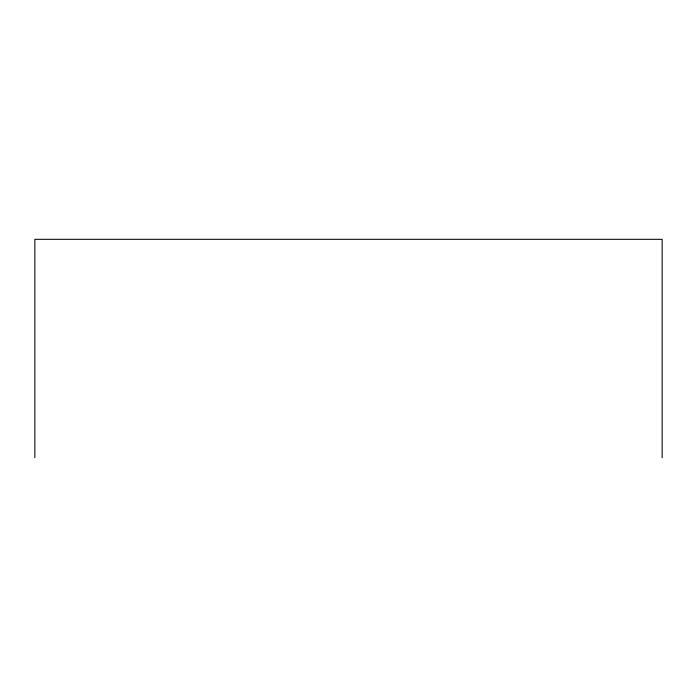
<?xml version="1.0" encoding="UTF-8"?>
<svg xmlns="http://www.w3.org/2000/svg" width="697" height="697" viewBox="0 0 697 697"><rect width="100%" height="100%" fill="white"/><g stroke="black" fill="none" stroke-linecap="round" stroke-linejoin="round"><path stroke-width="1.05" d="M662.15 457.676L662.15 239.324L34.85 239.324L34.85 457.676"/></g></svg>
